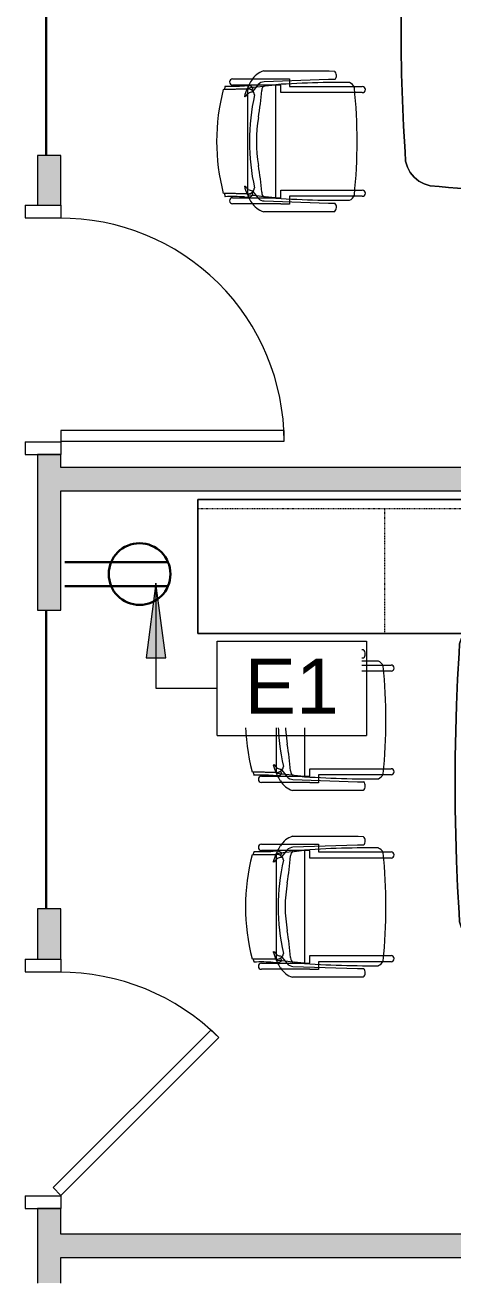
# Model space of a CAD drawing. Header units: inches. Extents: x 395 to 1878, y 644 to 1756.
# Drawn here: x 1501 to 1569.7, y 1364.4 to 1565.7 of the extents above; entities that cross this region are included whole.
import ezdxf

# ---------------------------------------------------------------- set-up
doc = ezdxf.new("R2010")
doc.units = ezdxf.units.IN
doc.header["$MEASUREMENT"] = 0
doc.linetypes.add('DASH 1_32_', pattern=[0.0625, 0.03125, -0.03125])
for name, color, linetype, lineweight in [('A-ANNO-KEYN', 231, 'Continuous', 9), ('A-ANNO-NOTE', 131, 'Continuous', 30), ('A-DOOR', 31, 'Continuous', 13), ('A-DOOR-FRAM', 31, 'Continuous', 20), ('A-GLAZ', 151, 'Continuous', 13), ('A-WALL-PATT', 111, 'Continuous', 13), ('I-FURN', 30, 'Continuous', 9), ('I-WALL', 2, 'Continuous', 13)]:
    doc.layers.add(name, color=color, linetype=linetype, lineweight=lineweight)
doc.styles.add('Arial_2', font='arial.ttf', dxfattribs={"height": 8.851796})

# ---------------------------------------------------------------- blocks, each defined once
blk = doc.blocks.new('Single Flush - OTJ_SOLIDFLUSH_ALUM-4929015-FIRST FLOOR POWER _ SIGNAL')
at = {"layer": 'A-DOOR', "color": 8, "lineweight": 20}
for p, q in [((-7.42, 27.2), (-8.65, 25.96)), ((17.91, 1.87), (-7.42, 27.2)), ((-8.65, 25.96), (16.67, 0.64)), ((16.67, 0.64), (17.91, 1.87))]:
    blk.add_line(p, q, dxfattribs=at)
at = {"layer": 'A-DOOR', "lineweight": 9}
blk.add_arc((17.91, 1.87), 35.81, 135, 180.5, dxfattribs=at)
at = {"layer": 'A-DOOR-FRAM', "color": 8}
for p, q in [((-20, -3.87), (-20, 1.87)), ((-20, 1.87), (-18, 1.87)), ((-18, -3.87), (-18, 1.87)), ((18, -3.87), (18, 1.87)), ((18, 1.87), (20, 1.87)), ((20, -3.87), (20, 1.87)), ((-20, -3.87), (-18, -3.87)), ((18, -3.87), (20, -3.87))]:
    blk.add_line(p, q, dxfattribs=at)
blk = doc.blocks.new('Single Flush - OTJ_SOLIDFLUSH_ALUM-4929021-FIRST FLOOR POWER _ SIGNAL')
at = {"layer": 'A-DOOR', "lineweight": 20}
for p, q in [((16.15625, 37.6875), (16.15625, 1.875)), ((17.90625, 37.6875), (16.15625, 37.6875)), ((17.90625, 1.875), (17.90625, 37.6875)), ((16.15625, 1.875), (17.90625, 1.875))]:
    blk.add_line(p, q, dxfattribs=at)
at = {"layer": 'A-DOOR', "lineweight": 9}
blk.add_arc((17.90625, 1.875), 35.8125, 90, 180.5, dxfattribs=at)
at = {"layer": 'A-DOOR-FRAM'}
for p, q in [((-20, -3.875), (-20, 1.875)), ((-20, 1.875), (-18, 1.875)), ((-18, -3.875), (-18, 1.875)), ((18.000004, -3.875), (18.000004, 1.875)), ((18.000004, 1.875), (20.000004, 1.875)), ((20.000004, -3.875), (20.000004, 1.875)), ((-20, -3.875), (-18, -3.875)), ((18.000004, -3.875), (20.000004, -3.875))]:
    blk.add_line(p, q, dxfattribs=at)
blk = doc.blocks.new('Frameless opening with glazing - 48_ x 96_-4931144-FIRST FLOOR POWER _ SIGNAL')
at = {"layer": 'A-GLAZ', "lineweight": 30}
blk.add_line((-25.5, -0.5), (22.5, -0.5), dxfattribs=at)
blk = doc.blocks.new('F-Haworth_Chair_X99-Seminar - X99 Seminar Chair with Glides-V15-FIRST FLOOR POWER _ SIGNAL')
at = {"layer": 'I-FURN'}
for p, q in [((-8.82, 9.44), (-8.82, 10.78)), ((-7.83, 10.78), (-7.83, 9.57)), ((7.83, 9.57), (7.83, 10.78)), ((8.82, 10.78), (8.82, 9.44)), ((-8.82, -0.89), (-8.82, 9.44)), ((-7.83, 9.57), (-7.83, -2.27)), ((7.83, -2.27), (7.83, 9.57)), ((8.82, 9.44), (8.82, -0.89)), ((-11.32, 5.48), (-11.3, 6.32)), ((-9.92, 6.36), (-9.92, 5.36)), ((9.92, 5.36), (9.92, 6.36)), ((11.3, 6.32), (11.32, 5.48)), ((-11.32, -5.06), (-11.32, 5.48)), ((-9.92, 5.36), (-9.57, -4.97)), ((9.57, -4.97), (9.92, 5.36)), ((11.32, 5.48), (11.32, -5.06)), ((-10.07, -0.89), (-9.71, -0.89)), ((-10.07, -2.27), (-10.07, -0.89)), ((-9.71, -0.89), (-9.2, -0.89)), ((-9.2, -0.89), (-8.82, -0.89)), ((8.82, -0.89), (9.2, -0.89)), ((9.2, -0.89), (9.71, -0.89)), ((9.71, -0.89), (10.07, -0.89)), ((10.07, -0.89), (10.07, -2.27)), ((-10.04, -2.27), (-10.07, -2.27)), ((-10.04, -4.99), (-10.04, -2.27)), ((-9.07, -3.12), (9.07, -3.12)), ((-9.07, -3.2), (-9.07, -3.12)), ((-8.9, -4.8), (-9.07, -3.2)), ((-9.04, -2.27), (-9.04, -3.12)), ((-7.83, -2.27), (-9.04, -2.27)), ((-9.04, -3.12), (-9.04, -3.43)), ((-9.04, -3.43), (-9.04, -3.62)), ((-9.04, -3.62), (-9.04, -5.99)), ((9.04, -2.27), (7.83, -2.27)), ((9.07, -3.2), (8.9, -4.8)), ((9.04, -3.12), (9.04, -2.27)), ((9.04, -3.43), (9.04, -3.12)), ((9.04, -3.62), (9.04, -3.43)), ((9.04, -5.99), (9.04, -3.62)), ((9.07, -3.12), (9.07, -3.2)), ((10.04, -2.27), (10.04, -4.99)), ((10.07, -2.27), (10.04, -2.27)), ((-10.04, -6.81), (-10.04, -5)), ((-9.13, -5.92), (-8.07, -6.77)), ((-9.04, -5.99), (-9.04, -7.4)), ((-8.88, -4.99), (-8.89, -4.91)), ((-8.75, -6.22), (-8.88, -4.99)), ((8.07, -6.77), (9.13, -5.92)), ((8.88, -4.99), (8.75, -6.22)), ((8.89, -4.91), (8.88, -4.99)), ((9.04, -7.4), (9.04, -5.99)), ((10.04, -5), (10.04, -6.81)), ((-10.04, -10.02), (-10.04, -6.81)), ((-9.04, -7.4), (-9.04, -10.02)), ((-8.68, -6.87), (-8.75, -6.22)), ((-8.62, -7.42), (-8.68, -6.87)), ((-8.6, -7.6), (-8.62, -7.43)), ((-8.61, -6.81), (-8.23, -6.95)), ((-8.49, -7.6), (-8.56, -7.6)), ((-8.42, -7.57), (-8.34, -11.37)), ((-8.34, -11.52), (-8.42, -7.57)), ((-7.65, -7.6), (-8.4, -7.6)), ((-8.03, -6.81), (-7.95, -6.87)), ((7.65, -7.6), (-7.65, -7.6)), ((-7.18, -7.99), (-7.21, -8.13)), ((7.21, -8.13), (7.18, -7.99)), ((8.4, -7.6), (7.65, -7.6)), ((7.93, -6.89), (7.93, -6.88)), ((7.95, -6.87), (8.03, -6.81)), ((8.23, -6.95), (8.61, -6.81)), ((8.34, -11.37), (8.42, -7.57)), ((8.42, -7.57), (8.34, -11.52)), ((8.56, -7.6), (8.49, -7.6)), ((8.62, -7.43), (8.6, -7.6)), ((8.68, -6.87), (8.62, -7.42)), ((8.75, -6.22), (8.68, -6.87)), ((9.04, -10.02), (9.04, -7.4)), ((10.04, -6.81), (10.04, -10.02))]:
    blk.add_line(p, q, dxfattribs=at)
for centre, radius, start, end in [((-8.32, 10.78), 0.495, 0, 180), ((8.32, 10.78), 0.495, 0, 180), ((-8.21, 8.28), 1.31, 110.0433, 159.9567), ((144.06, 7.32), 153.52, 179.4749, 184.5213), ((0, -75.01), 84.96, 84.1475, 95.8525), ((8.21, 8.28), 1.31, 20.0433, 69.9567), ((-144.06, 7.32), 153.52, 355.4787, 0.5251), ((-10.58, 5.68), 0.956, 45.8901, 138.1099), ((10.58, 5.68), 0.956, 41.8901, 134.1099), ((-7.87, -3.92), 3.63, 198.1789, 238.0478), ((-8.18, -4.9), 1.39, 182.8013, 227.1078), ((-8.24, -4.59), 0.763, 194.2338, 275.7662), ((-11.32, -48.08), 42.84, 79.9767, 85.7699), ((0, 15.97), 22.19, 259.9767, 280.0233), ((11.32, -48.08), 42.84, 94.2301, 100.0233), ((8.24, -4.59), 0.763, 264.2338, 345.7662), ((8.18, -4.9), 1.39, 312.8922, 357.1987), ((7.87, -3.92), 3.63, 301.9522, 341.8211), ((-4.71, 1.15), 9.61, 238.0478, 243.9964), ((-5.2, -7.86), 3.74, 170.0936, 184.0143), ((-4.71, 1.15), 9.61, 243.9964, 246.4906), ((-8.28, -7.33), 0.613, 122.5427, 170.0936), ((-4.71, 1.15), 9.61, 246.6393, 247.073), ((-7.37, -7.55), 1.05, 95.9554, 181.1786), ((-7.37, -7.55), 1.05, 145.2002, 181.1786), ((-4.71, 1.15), 9.61, 247.2631, 254.9334), ((-6.55, -6.76), 1.38, 185.0878, 212.4248), ((-6.55, -6.76), 1.38, 214.0187, 242.9497), ((0, 26.49), 33.83, 257.2285, 282.7715), ((6.55, -6.76), 1.38, 297.0503, 325.9813), ((4.71, 1.15), 9.61, 285.0666, 292.7369), ((7.37, -7.55), 1.05, 358.8214, 84.0446), ((6.55, -6.76), 1.38, 327.5752, 354.9122), ((7.37, -7.55), 1.05, 358.8214, 34.7998), ((4.71, 1.15), 9.61, 292.927, 293.3607), ((4.71, 1.15), 9.61, 293.5094, 296.0036), ((8.28, -7.33), 0.613, 9.9064, 57.4573), ((5.2, -7.86), 3.74, 355.9857, 9.9064), ((4.71, 1.15), 9.61, 296.0036, 301.9522), ((-9.54, -10.02), 0.498, 180, 0), ((-36.06, -10.03), 27.2, 357.4882, 4.0143), ((36.06, -10.03), 27.2, 175.9857, 182.5118), ((9.54, -10.02), 0.498, 180, 0), ((0, 20.73), 33.17, 254.4478, 255.4234), ((0, 20.29), 32.89, 255.304, 284.6925), ((0, 20.73), 33.17, 284.5766, 285.5522)]:
    blk.add_arc(centre, radius, start, end, dxfattribs=at)
blk = doc.blocks.new('F-Haworth_Chair_X99-Seminar - X99 Seminar Chair with Glides-V17-FIRST FLOOR POWER _ SIGNAL')
at = {"layer": 'I-FURN'}
for p, q in [((-8.82, 9.44), (-8.82, 10.78)), ((-7.83, 10.78), (-7.83, 9.57)), ((7.83, 9.57), (7.83, 10.78)), ((8.82, 10.78), (8.82, 9.44)), ((-8.82, -0.89), (-8.82, 9.44)), ((-7.83, 9.57), (-7.83, -2.27)), ((7.83, -2.27), (7.83, 9.57)), ((8.82, 9.44), (8.82, -0.89)), ((-11.32, 5.48), (-11.3, 6.32)), ((-9.92, 6.36), (-9.92, 5.36)), ((9.92, 5.36), (9.92, 6.36)), ((11.3, 6.32), (11.32, 5.48)), ((-11.32, -5.06), (-11.32, 5.48)), ((-9.92, 5.36), (-9.57, -4.97)), ((9.57, -4.97), (9.92, 5.36)), ((11.32, 5.48), (11.32, -5.06)), ((-10.07, -0.89), (-9.71, -0.89)), ((-10.07, -2.27), (-10.07, -0.89)), ((-9.71, -0.89), (-9.2, -0.89)), ((-9.2, -0.89), (-8.82, -0.89)), ((8.82, -0.89), (9.2, -0.89)), ((9.2, -0.89), (9.71, -0.89)), ((9.71, -0.89), (10.07, -0.89)), ((10.07, -0.89), (10.07, -2.27)), ((-10.04, -2.27), (-10.07, -2.27)), ((-10.04, -4.99), (-10.04, -2.27)), ((-9.07, -3.12), (7.06, -3.12)), ((-9.07, -3.2), (-9.07, -3.12)), ((-8.9, -4.8), (-9.07, -3.2)), ((-9.04, -2.27), (-9.04, -3.12)), ((-7.83, -2.27), (-9.04, -2.27)), ((-9.04, -3.12), (-9.04, -3.43)), ((-9.04, -3.43), (-9.04, -3.62)), ((-9.04, -3.62), (-9.04, -5.99)), ((7.09, -3.12), (9.07, -3.12)), ((9.04, -2.27), (7.83, -2.27)), ((9.07, -3.2), (8.9, -4.8)), ((9.04, -3.12), (9.04, -2.27)), ((9.04, -3.43), (9.04, -3.12)), ((9.04, -3.62), (9.04, -3.43)), ((9.04, -5.99), (9.04, -3.62)), ((9.07, -3.12), (9.07, -3.2)), ((10.04, -2.27), (10.04, -4.99)), ((10.07, -2.27), (10.04, -2.27)), ((-10.04, -6.81), (-10.04, -5)), ((-9.13, -5.92), (-8.07, -6.77)), ((-9.04, -5.99), (-9.04, -7.4)), ((-8.88, -4.99), (-8.89, -4.91)), ((-8.75, -6.22), (-8.88, -4.99)), ((8.07, -6.77), (9.13, -5.92)), ((8.88, -4.99), (8.75, -6.22)), ((8.89, -4.91), (8.88, -4.99)), ((9.04, -7.4), (9.04, -5.99)), ((10.04, -5), (10.04, -6.81)), ((-10.04, -10.02), (-10.04, -6.81)), ((-9.04, -7.4), (-9.04, -10.02)), ((-8.68, -6.87), (-8.75, -6.22)), ((-8.62, -7.42), (-8.68, -6.87)), ((-8.6, -7.6), (-8.62, -7.43)), ((-8.61, -6.81), (-8.23, -6.95)), ((-8.49, -7.6), (-8.56, -7.6)), ((-8.42, -7.57), (-8.34, -11.37)), ((-8.34, -11.52), (-8.42, -7.57)), ((-7.65, -7.6), (-8.4, -7.6)), ((-8.03, -6.81), (-7.95, -6.87)), ((7.65, -7.6), (-7.65, -7.6)), ((-7.18, -7.99), (-7.21, -8.13)), ((7.21, -8.13), (7.18, -7.99)), ((8.4, -7.6), (7.65, -7.6)), ((7.95, -6.87), (8.03, -6.81)), ((8.23, -6.95), (8.61, -6.81)), ((8.34, -11.37), (8.42, -7.57)), ((8.42, -7.57), (8.34, -11.52)), ((8.56, -7.6), (8.49, -7.6)), ((8.62, -7.43), (8.6, -7.6)), ((8.68, -6.87), (8.62, -7.42)), ((8.75, -6.22), (8.68, -6.87)), ((9.04, -10.02), (9.04, -7.4)), ((10.04, -6.81), (10.04, -10.02))]:
    blk.add_line(p, q, dxfattribs=at)
for centre, radius, start, end in [((-8.32, 10.78), 0.495, 0, 180), ((8.32, 10.78), 0.495, 0, 180), ((-8.21, 8.28), 1.31, 110.0433, 159.9567), ((144.06, 7.32), 153.52, 179.4749, 184.5213), ((0, -75.01), 84.96, 84.1475, 95.8525), ((8.21, 8.28), 1.31, 20.0433, 69.9567), ((-144.06, 7.32), 153.52, 355.4787, 0.5251), ((-10.58, 5.68), 0.956, 45.8901, 138.1099), ((10.58, 5.68), 0.956, 41.8901, 134.1099), ((-7.87, -3.92), 3.63, 198.1789, 238.0478), ((-8.18, -4.9), 1.39, 182.8013, 227.1078), ((-8.24, -4.59), 0.763, 194.2338, 275.7662), ((-11.32, -48.08), 42.84, 79.9767, 85.7699), ((0, 15.97), 22.19, 259.9767, 280.0233), ((11.32, -48.08), 42.84, 94.2301, 100.0233), ((8.24, -4.59), 0.763, 264.2338, 345.7662), ((8.18, -4.9), 1.39, 312.8922, 357.1987), ((7.87, -3.92), 3.63, 301.9522, 341.8211), ((-4.71, 1.15), 9.61, 238.0478, 243.9964), ((-5.2, -7.86), 3.74, 170.0936, 184.0143), ((-4.71, 1.15), 9.61, 243.9964, 246.4906), ((-8.28, -7.33), 0.613, 122.5427, 170.0936), ((-4.71, 1.15), 9.61, 246.6393, 247.073), ((-7.37, -7.55), 1.05, 95.9554, 181.1786), ((-7.37, -7.55), 1.05, 145.2002, 181.1786), ((-4.71, 1.15), 9.61, 247.2631, 254.9334), ((-6.55, -6.76), 1.38, 185.0878, 212.4248), ((-6.55, -6.76), 1.38, 214.0187, 242.9497), ((0, 26.49), 33.83, 257.2285, 282.7715), ((6.55, -6.76), 1.38, 297.0503, 325.9813), ((4.71, 1.15), 9.61, 285.0666, 292.7369), ((7.37, -7.55), 1.05, 358.8214, 84.0446), ((6.55, -6.76), 1.38, 327.5752, 354.9122), ((7.37, -7.55), 1.05, 358.8214, 34.7998), ((4.71, 1.15), 9.61, 292.927, 293.3607), ((4.71, 1.15), 9.61, 293.5094, 296.0036), ((8.28, -7.33), 0.613, 9.9064, 57.4573), ((5.2, -7.86), 3.74, 355.9857, 9.9064), ((4.71, 1.15), 9.61, 296.0036, 301.9522), ((-9.54, -10.02), 0.498, 180, 0), ((-36.06, -10.03), 27.2, 357.4882, 4.0143), ((36.06, -10.03), 27.2, 175.9857, 182.5118), ((9.54, -10.02), 0.498, 180, 0), ((0, 20.73), 33.17, 254.4478, 255.4234), ((0, 20.29), 32.89, 255.304, 284.6925), ((0, 20.73), 33.17, 284.5766, 285.5522)]:
    blk.add_arc(centre, radius, start, end, dxfattribs=at)
blk = doc.blocks.new('F-Haworth_Chair_X99-Seminar - X99 Seminar Chair with Glides-V18-FIRST FLOOR POWER _ SIGNAL')
at = {"layer": 'I-FURN'}
for p, q in [((-8.82, 9.44), (-8.82, 10.78)), ((-7.83, 10.78), (-7.83, 9.57)), ((7.83, 9.57), (7.83, 10.78)), ((8.82, 10.78), (8.82, 9.44)), ((-8.82, -0.89), (-8.82, 9.44)), ((-7.83, 9.57), (-7.83, -2.27)), ((7.83, -2.27), (7.83, 9.57)), ((8.82, 9.44), (8.82, -0.89)), ((-11.32, 5.48), (-11.3, 6.32)), ((-9.92, 6.36), (-9.92, 5.36)), ((9.92, 5.36), (9.92, 6.36)), ((11.3, 6.32), (11.32, 5.48)), ((-11.32, -5.06), (-11.32, 5.48)), ((-9.92, 5.36), (-9.57, -4.97)), ((9.57, -4.97), (9.92, 5.36)), ((11.32, 5.48), (11.32, -5.06)), ((-10.07, -0.89), (-9.71, -0.89)), ((-10.07, -2.27), (-10.07, -0.89)), ((-9.71, -0.89), (-9.2, -0.89)), ((-9.2, -0.89), (-8.82, -0.89)), ((8.82, -0.89), (9.2, -0.89)), ((9.2, -0.89), (9.71, -0.89)), ((9.71, -0.89), (10.07, -0.89)), ((10.07, -0.89), (10.07, -2.27)), ((-10.04, -2.27), (-10.07, -2.27)), ((-10.04, -4.99), (-10.04, -2.27)), ((-9.07, -3.12), (9.07, -3.12)), ((-9.07, -3.2), (-9.07, -3.12)), ((-8.9, -4.8), (-9.07, -3.2)), ((-9.04, -2.27), (-9.04, -3.12)), ((-7.83, -2.27), (-9.04, -2.27)), ((-9.04, -3.12), (-9.04, -3.43)), ((-9.04, -3.43), (-9.04, -3.62)), ((-9.04, -3.62), (-9.04, -5.99)), ((9.04, -2.27), (7.83, -2.27)), ((9.07, -3.2), (8.9, -4.8)), ((9.04, -3.12), (9.04, -2.27)), ((9.04, -3.43), (9.04, -3.12)), ((9.04, -3.62), (9.04, -3.43)), ((9.04, -5.99), (9.04, -3.62)), ((9.07, -3.12), (9.07, -3.2)), ((10.04, -2.27), (10.04, -4.99)), ((10.07, -2.27), (10.04, -2.27)), ((-10.04, -6.81), (-10.04, -5)), ((-9.13, -5.92), (-8.07, -6.77)), ((-9.04, -5.99), (-9.04, -7.4)), ((-8.88, -4.99), (-8.89, -4.91)), ((-8.75, -6.22), (-8.88, -4.99)), ((8.07, -6.77), (9.13, -5.92)), ((8.88, -4.99), (8.75, -6.22)), ((8.89, -4.91), (8.88, -4.99)), ((9.04, -7.4), (9.04, -5.99)), ((10.04, -5), (10.04, -6.81)), ((-10.04, -10.02), (-10.04, -6.81)), ((-9.04, -7.4), (-9.04, -10.02)), ((-8.68, -6.87), (-8.75, -6.22)), ((-8.62, -7.42), (-8.68, -6.87)), ((-8.6, -7.6), (-8.62, -7.43)), ((-8.61, -6.81), (-8.23, -6.95)), ((-8.49, -7.6), (-8.56, -7.6)), ((-8.42, -7.57), (-8.34, -11.37)), ((-8.34, -11.52), (-8.42, -7.57)), ((-7.65, -7.6), (-8.4, -7.6)), ((-8.03, -6.81), (-7.95, -6.87)), ((-3.62, -7.6), (-7.65, -7.6)), ((-7.18, -7.99), (-7.21, -8.13)), ((7.65, -7.6), (-3.58, -7.6)), ((7.21, -8.13), (7.18, -7.99)), ((8.4, -7.6), (7.65, -7.6)), ((7.95, -6.87), (8.03, -6.81)), ((8.23, -6.95), (8.61, -6.81)), ((8.34, -11.37), (8.42, -7.57)), ((8.42, -7.57), (8.34, -11.52)), ((8.56, -7.6), (8.49, -7.6)), ((8.62, -7.43), (8.6, -7.6)), ((8.68, -6.87), (8.62, -7.42)), ((8.75, -6.22), (8.68, -6.87)), ((9.04, -10.02), (9.04, -7.4)), ((10.04, -6.81), (10.04, -10.02))]:
    blk.add_line(p, q, dxfattribs=at)
for centre, radius, start, end in [((-8.32, 10.78), 0.495, 0, 180), ((8.32, 10.78), 0.495, 0, 180), ((-8.21, 8.28), 1.31, 110.0433, 159.9567), ((144.06, 7.32), 153.52, 179.4749, 184.5213), ((0, -75.01), 84.96, 84.1475, 95.8525), ((8.21, 8.28), 1.31, 20.0433, 69.9567), ((-144.06, 7.32), 153.52, 355.4787, 0.5251), ((-10.58, 5.68), 0.956, 45.8901, 138.1099), ((10.58, 5.68), 0.956, 41.8901, 134.1099), ((-7.87, -3.92), 3.63, 198.1789, 238.0478), ((-8.18, -4.9), 1.39, 182.8013, 227.1078), ((-8.24, -4.59), 0.763, 194.2338, 275.7662), ((-11.32, -48.08), 42.84, 79.9767, 85.7699), ((0, 15.97), 22.19, 259.9767, 280.0233), ((11.32, -48.08), 42.84, 94.2301, 100.0233), ((8.24, -4.59), 0.763, 264.2338, 345.7662), ((8.18, -4.9), 1.39, 312.8922, 357.1987), ((7.87, -3.92), 3.63, 301.9522, 341.8211), ((-4.71, 1.15), 9.61, 238.0478, 243.9964), ((-5.2, -7.86), 3.74, 170.0936, 184.0143), ((-4.71, 1.15), 9.61, 243.9964, 246.4906), ((-8.28, -7.33), 0.613, 122.5427, 170.0936), ((-4.71, 1.15), 9.61, 246.6393, 247.073), ((-7.37, -7.55), 1.05, 95.9554, 181.1786), ((-7.37, -7.55), 1.05, 145.2002, 181.1786), ((-4.71, 1.15), 9.61, 247.2631, 254.9334), ((-6.55, -6.76), 1.38, 185.0878, 212.4248), ((-6.55, -6.76), 1.38, 214.0187, 242.9497), ((0, 26.49), 33.83, 257.2285, 282.7715), ((6.55, -6.76), 1.38, 297.0503, 325.9813), ((4.71, 1.15), 9.61, 285.0666, 292.7369), ((7.37, -7.55), 1.05, 358.8214, 84.0446), ((6.55, -6.76), 1.38, 327.5752, 354.9122), ((7.37, -7.55), 1.05, 358.8214, 34.7998), ((4.71, 1.15), 9.61, 292.927, 293.3607), ((4.71, 1.15), 9.61, 293.5094, 296.0036), ((8.28, -7.33), 0.613, 9.9064, 57.4573), ((5.2, -7.86), 3.74, 355.9857, 9.9064), ((4.71, 1.15), 9.61, 296.0036, 301.9522), ((-9.54, -10.02), 0.498, 180, 0), ((-36.06, -10.03), 27.2, 357.4882, 4.0143), ((36.06, -10.03), 27.2, 175.9857, 182.5118), ((9.54, -10.02), 0.498, 180, 0), ((0, 20.73), 33.17, 254.4478, 255.4234), ((0, 20.29), 32.89, 255.304, 284.6925), ((0, 20.73), 33.17, 284.5766, 285.5522)]:
    blk.add_arc(centre, radius, start, end, dxfattribs=at)
blk = doc.blocks.new('T-Shaped Desk 16 - T-Shaped Desk 1-4946979-FIRST FLOOR POWER _ SIGNAL')
at = {"layer": 'I-FURN'}
for p, q in [((1381.82, 1425.54), (1261.82, 1425.54)), ((1261.82, 1425.54), (1261.82, 1404.04)), ((1261.82, 1404.04), (1261.82, 1425.54)), ((1261.82, 1425.54), (1381.82, 1425.54)), ((1381.82, 1404.04), (1381.82, 1425.54)), ((1381.82, 1425.54), (1381.82, 1404.04)), ((1305.94, 1405.56), (1305.18, 1404.94)), ((1305.18, 1404.94), (1305.94, 1405.56)), ((1306.81, 1406.02), (1305.94, 1405.56)), ((1305.94, 1405.56), (1306.81, 1406.02)), ((1307.75, 1406.31), (1306.81, 1406.02)), ((1306.81, 1406.02), (1307.75, 1406.31)), ((1309.19, 1406.46), (1307.75, 1406.31)), ((1307.75, 1406.31), (1309.19, 1406.46)), ((1310.67, 1406.59), (1309.19, 1406.46)), ((1309.19, 1406.46), (1310.67, 1406.59)), ((1312.15, 1406.71), (1310.67, 1406.59)), ((1310.67, 1406.59), (1312.15, 1406.71)), ((1313.64, 1406.81), (1312.15, 1406.71)), ((1312.15, 1406.71), (1313.64, 1406.81)), ((1315.12, 1406.89), (1313.64, 1406.81)), ((1313.64, 1406.81), (1315.12, 1406.89)), ((1316.61, 1406.96), (1315.12, 1406.89)), ((1315.12, 1406.89), (1316.61, 1406.96)), ((1318.1, 1407), (1316.61, 1406.96)), ((1316.61, 1406.96), (1318.1, 1407)), ((1319.59, 1407.03), (1318.1, 1407)), ((1318.1, 1407), (1319.59, 1407.03)), ((1321.08, 1407.04), (1319.59, 1407.03)), ((1319.59, 1407.03), (1321.08, 1407.04)), ((1322.57, 1407.03), (1321.08, 1407.04)), ((1321.08, 1407.04), (1322.57, 1407.03)), ((1324.06, 1407), (1322.57, 1407.03)), ((1322.57, 1407.03), (1324.06, 1407)), ((1325.54, 1406.96), (1324.06, 1407)), ((1324.06, 1407), (1325.54, 1406.96)), ((1327.03, 1406.89), (1325.54, 1406.96)), ((1325.54, 1406.96), (1327.03, 1406.89)), ((1328.52, 1406.81), (1327.03, 1406.89)), ((1327.03, 1406.89), (1328.52, 1406.81)), ((1330, 1406.71), (1328.52, 1406.81)), ((1328.52, 1406.81), (1330, 1406.71)), ((1331.49, 1406.59), (1330, 1406.71)), ((1330, 1406.71), (1331.49, 1406.59)), ((1332.97, 1406.46), (1331.49, 1406.59)), ((1331.49, 1406.59), (1332.97, 1406.46)), ((1334.41, 1406.31), (1332.97, 1406.46)), ((1332.97, 1406.46), (1334.41, 1406.31)), ((1335.35, 1406.02), (1334.41, 1406.31)), ((1334.41, 1406.31), (1335.35, 1406.02)), ((1336.21, 1405.56), (1335.35, 1406.02)), ((1335.35, 1406.02), (1336.21, 1405.56)), ((1336.97, 1404.94), (1336.21, 1405.56)), ((1336.21, 1405.56), (1336.97, 1404.94)), ((1261.82, 1404.04), (1381.82, 1404.04)), ((1304.49, 1404.04), (1261.82, 1404.04)), ((1304.1, 1403.31), (1303.81, 1402.37)), ((1303.81, 1402.37), (1304.1, 1403.31)), ((1304.56, 1404.18), (1304.1, 1403.31)), ((1304.1, 1403.31), (1304.49, 1404.04)), ((1304.49, 1404.04), (1304.56, 1404.18)), ((1337.67, 1404.04), (1304.49, 1404.04)), ((1305.18, 1404.94), (1304.56, 1404.18)), ((1304.56, 1404.18), (1305.18, 1404.94)), ((1337.6, 1404.18), (1336.97, 1404.94)), ((1336.97, 1404.94), (1337.6, 1404.18)), ((1338.06, 1403.31), (1337.6, 1404.18)), ((1337.6, 1404.18), (1337.67, 1404.04)), ((1337.67, 1404.04), (1338.06, 1403.31)), ((1381.82, 1404.04), (1337.67, 1404.04)), ((1338.34, 1402.37), (1338.06, 1403.31)), ((1338.06, 1403.31), (1338.34, 1402.37)), ((1303.81, 1402.37), (1303.72, 1400.88)), ((1303.72, 1400.88), (1303.81, 1402.37)), ((1338.44, 1400.88), (1338.34, 1402.37)), ((1338.34, 1402.37), (1338.44, 1400.88)), ((1303.72, 1400.88), (1303.49, 1396.72)), ((1303.49, 1396.72), (1303.72, 1400.88)), ((1338.67, 1396.72), (1338.44, 1400.88)), ((1338.44, 1400.88), (1338.67, 1396.72)), ((1303.49, 1396.72), (1303.31, 1392.55)), ((1303.31, 1392.55), (1303.49, 1396.72)), ((1338.85, 1392.55), (1338.67, 1396.72)), ((1338.67, 1396.72), (1338.85, 1392.55)), ((1303.31, 1392.55), (1303.18, 1388.38)), ((1303.18, 1388.38), (1303.31, 1392.55)), ((1338.98, 1388.38), (1338.85, 1392.55)), ((1338.85, 1392.55), (1338.98, 1388.38)), ((1303.18, 1388.38), (1303.1, 1384.21)), ((1303.1, 1384.21), (1303.18, 1388.38)), ((1339.05, 1384.21), (1338.98, 1388.38)), ((1338.98, 1388.38), (1339.05, 1384.21)), ((1303.1, 1384.21), (1303.08, 1380.04)), ((1303.08, 1380.04), (1303.1, 1384.21)), ((1339.08, 1380.04), (1339.05, 1384.21)), ((1339.05, 1384.21), (1339.08, 1380.04)), ((1303.08, 1380.04), (1303.1, 1375.87)), ((1303.1, 1375.87), (1303.08, 1380.04)), ((1339.05, 1375.87), (1339.08, 1380.04)), ((1339.08, 1380.04), (1339.05, 1375.87)), ((1303.1, 1375.87), (1303.18, 1371.7)), ((1303.18, 1371.7), (1303.1, 1375.87)), ((1338.98, 1371.7), (1339.05, 1375.87)), ((1339.05, 1375.87), (1338.98, 1371.7)), ((1303.18, 1371.7), (1303.31, 1367.53)), ((1303.31, 1367.53), (1303.18, 1371.7)), ((1338.85, 1367.53), (1338.98, 1371.7)), ((1338.98, 1371.7), (1338.85, 1367.53)), ((1303.31, 1367.53), (1303.49, 1363.37)), ((1303.49, 1363.37), (1303.31, 1367.53)), ((1338.67, 1363.37), (1338.85, 1367.53)), ((1338.85, 1367.53), (1338.67, 1363.37)), ((1303.49, 1363.37), (1303.72, 1359.2)), ((1303.72, 1359.2), (1303.49, 1363.37)), ((1338.44, 1359.2), (1338.67, 1363.37)), ((1338.67, 1363.37), (1338.44, 1359.2)), ((1303.72, 1359.2), (1303.81, 1357.71)), ((1303.81, 1357.71), (1303.72, 1359.2)), ((1338.34, 1357.71), (1338.44, 1359.2)), ((1338.44, 1359.2), (1338.34, 1357.71)), ((1303.81, 1357.71), (1304.1, 1356.77)), ((1304.1, 1356.77), (1303.81, 1357.71)), ((1338.06, 1356.77), (1338.34, 1357.71)), ((1338.34, 1357.71), (1338.06, 1356.77)), ((1304.1, 1356.77), (1304.56, 1355.91)), ((1304.56, 1355.91), (1304.1, 1356.77)), ((1304.56, 1355.91), (1305.18, 1355.15)), ((1305.18, 1355.15), (1304.56, 1355.91)), ((1305.18, 1355.15), (1305.94, 1354.52)), ((1305.94, 1354.52), (1305.18, 1355.15)), ((1336.21, 1354.52), (1336.97, 1355.15)), ((1336.97, 1355.15), (1336.21, 1354.52)), ((1336.97, 1355.15), (1337.6, 1355.91)), ((1337.6, 1355.91), (1336.97, 1355.15)), ((1337.6, 1355.91), (1338.06, 1356.77)), ((1338.06, 1356.77), (1337.6, 1355.91)), ((1305.94, 1354.52), (1306.81, 1354.06)), ((1306.81, 1354.06), (1305.94, 1354.52)), ((1306.81, 1354.06), (1307.75, 1353.78)), ((1307.75, 1353.78), (1306.81, 1354.06)), ((1307.75, 1353.78), (1309.19, 1353.63)), ((1309.19, 1353.63), (1307.75, 1353.78)), ((1309.19, 1353.63), (1310.67, 1353.49)), ((1310.67, 1353.49), (1309.19, 1353.63)), ((1310.67, 1353.49), (1312.15, 1353.37)), ((1312.15, 1353.37), (1310.67, 1353.49)), ((1312.15, 1353.37), (1313.64, 1353.27)), ((1313.64, 1353.27), (1312.15, 1353.37)), ((1313.64, 1353.27), (1315.12, 1353.19)), ((1315.12, 1353.19), (1313.64, 1353.27)), ((1315.12, 1353.19), (1316.61, 1353.12)), ((1316.61, 1353.12), (1315.12, 1353.19)), ((1316.61, 1353.12), (1318.1, 1353.08)), ((1318.1, 1353.08), (1316.61, 1353.12)), ((1318.1, 1353.08), (1319.59, 1353.05)), ((1319.59, 1353.05), (1318.1, 1353.08)), ((1319.59, 1353.05), (1321.08, 1353.04)), ((1321.08, 1353.04), (1319.59, 1353.05)), ((1321.08, 1353.04), (1322.57, 1353.05)), ((1322.57, 1353.05), (1321.08, 1353.04)), ((1322.57, 1353.05), (1324.06, 1353.08)), ((1324.06, 1353.08), (1322.57, 1353.05)), ((1324.06, 1353.08), (1325.54, 1353.12)), ((1325.54, 1353.12), (1324.06, 1353.08)), ((1325.54, 1353.12), (1327.03, 1353.19)), ((1327.03, 1353.19), (1325.54, 1353.12)), ((1327.03, 1353.19), (1328.52, 1353.27)), ((1328.52, 1353.27), (1327.03, 1353.19)), ((1328.52, 1353.27), (1330, 1353.37)), ((1330, 1353.37), (1328.52, 1353.27)), ((1330, 1353.37), (1331.49, 1353.49)), ((1331.49, 1353.49), (1330, 1353.37)), ((1331.49, 1353.49), (1332.97, 1353.63)), ((1332.97, 1353.63), (1331.49, 1353.49)), ((1332.97, 1353.63), (1334.41, 1353.78)), ((1334.41, 1353.78), (1332.97, 1353.63)), ((1334.41, 1353.78), (1335.35, 1354.06)), ((1335.35, 1354.06), (1334.41, 1353.78)), ((1335.35, 1354.06), (1336.21, 1354.52)), ((1336.21, 1354.52), (1335.35, 1354.06))]:
    blk.add_line(p, q, dxfattribs=at)
at = {"layer": 'I-FURN', "linetype": 'DASH 1_32_'}
for p, q in [((1321.82, 1424.04), (1321.82, 1425.54)), ((1291.82, 1424.04), (1261.82, 1424.04)), ((1291.82, 1404.04), (1291.82, 1424.04)), ((1321.82, 1424.04), (1291.82, 1424.04)), ((1321.82, 1404.04), (1321.82, 1424.04)), ((1351.82, 1424.04), (1321.82, 1424.04)), ((1351.82, 1404.04), (1351.82, 1424.04)), ((1381.82, 1424.04), (1351.82, 1424.04)), ((1321.82, 1410.91), (1381.82, 1410.91))]:
    blk.add_line(p, q, dxfattribs=at)
blk = doc.blocks.new('T-Shaped Desk 19 - T-Shaped Desk 1-4947309-FIRST FLOOR POWER _ SIGNAL')
at = {"layer": 'I-FURN'}
for p, q in [((1381.82, 1179.4), (1261.82, 1179.4)), ((1261.82, 1179.4), (1261.82, 1157.9)), ((1261.82, 1157.9), (1261.82, 1179.4)), ((1261.82, 1179.4), (1381.82, 1179.4)), ((1381.82, 1157.9), (1381.82, 1179.4)), ((1381.82, 1179.4), (1381.82, 1157.9)), ((1306.81, 1159.89), (1305.94, 1159.43)), ((1305.94, 1159.43), (1306.81, 1159.89)), ((1307.75, 1160.17), (1306.81, 1159.89)), ((1306.81, 1159.89), (1307.75, 1160.17)), ((1309.19, 1160.32), (1307.75, 1160.17)), ((1307.75, 1160.17), (1309.19, 1160.32)), ((1310.67, 1160.46), (1309.19, 1160.32)), ((1309.19, 1160.32), (1310.67, 1160.46)), ((1312.15, 1160.58), (1310.67, 1160.46)), ((1310.67, 1160.46), (1312.15, 1160.58)), ((1313.64, 1160.68), (1312.15, 1160.58)), ((1312.15, 1160.58), (1313.64, 1160.68)), ((1315.12, 1160.76), (1313.64, 1160.68)), ((1313.64, 1160.68), (1315.12, 1160.76)), ((1316.61, 1160.83), (1315.12, 1160.76)), ((1315.12, 1160.76), (1316.61, 1160.83)), ((1318.1, 1160.87), (1316.61, 1160.83)), ((1316.61, 1160.83), (1318.1, 1160.87)), ((1319.59, 1160.9), (1318.1, 1160.87)), ((1318.1, 1160.87), (1319.59, 1160.9)), ((1321.08, 1160.91), (1319.59, 1160.9)), ((1319.59, 1160.9), (1321.08, 1160.91)), ((1322.57, 1160.9), (1321.08, 1160.91)), ((1321.08, 1160.91), (1322.57, 1160.9)), ((1324.06, 1160.87), (1322.57, 1160.9)), ((1322.57, 1160.9), (1324.06, 1160.87)), ((1325.54, 1160.83), (1324.06, 1160.87)), ((1324.06, 1160.87), (1325.54, 1160.83)), ((1327.03, 1160.76), (1325.54, 1160.83)), ((1325.54, 1160.83), (1327.03, 1160.76)), ((1328.52, 1160.68), (1327.03, 1160.76)), ((1327.03, 1160.76), (1328.52, 1160.68)), ((1330, 1160.58), (1328.52, 1160.68)), ((1328.52, 1160.68), (1330, 1160.58)), ((1331.49, 1160.46), (1330, 1160.58)), ((1330, 1160.58), (1331.49, 1160.46)), ((1332.97, 1160.32), (1331.49, 1160.46)), ((1331.49, 1160.46), (1332.97, 1160.32)), ((1334.41, 1160.17), (1332.97, 1160.32)), ((1332.97, 1160.32), (1334.41, 1160.17)), ((1335.35, 1159.89), (1334.41, 1160.17)), ((1334.41, 1160.17), (1335.35, 1159.89)), ((1336.21, 1159.43), (1335.35, 1159.89)), ((1335.35, 1159.89), (1336.21, 1159.43)), ((1261.82, 1157.9), (1381.82, 1157.9)), ((1304.49, 1157.9), (1261.82, 1157.9)), ((1304.56, 1158.04), (1304.1, 1157.18)), ((1304.1, 1157.18), (1304.49, 1157.9)), ((1304.49, 1157.9), (1304.56, 1158.04)), ((1337.65, 1157.9), (1304.5, 1157.9)), ((1305.18, 1158.8), (1304.56, 1158.04)), ((1304.56, 1158.04), (1305.18, 1158.8)), ((1305.94, 1159.43), (1305.18, 1158.8)), ((1305.18, 1158.8), (1305.94, 1159.43)), ((1336.97, 1158.8), (1336.21, 1159.43)), ((1336.21, 1159.43), (1336.97, 1158.8)), ((1337.6, 1158.04), (1336.97, 1158.8)), ((1336.97, 1158.8), (1337.6, 1158.04)), ((1338.06, 1157.18), (1337.6, 1158.04)), ((1337.6, 1158.04), (1337.67, 1157.9)), ((1337.67, 1157.9), (1338.06, 1157.18)), ((1381.82, 1157.9), (1337.67, 1157.9)), ((1303.81, 1156.24), (1303.72, 1154.75)), ((1303.72, 1154.75), (1303.81, 1156.24)), ((1304.1, 1157.18), (1303.81, 1156.24)), ((1303.81, 1156.24), (1304.1, 1157.18)), ((1338.34, 1156.24), (1338.06, 1157.18)), ((1338.06, 1157.18), (1338.34, 1156.24)), ((1338.44, 1154.75), (1338.34, 1156.24)), ((1338.34, 1156.24), (1338.44, 1154.75)), ((1303.72, 1154.75), (1303.49, 1150.58)), ((1303.49, 1150.58), (1303.72, 1154.75)), ((1338.67, 1150.58), (1338.44, 1154.75)), ((1338.44, 1154.75), (1338.67, 1150.58)), ((1303.49, 1150.58), (1303.31, 1146.42)), ((1303.31, 1146.42), (1303.49, 1150.58)), ((1338.85, 1146.42), (1338.67, 1150.58)), ((1338.67, 1150.58), (1338.85, 1146.42)), ((1303.31, 1146.42), (1303.18, 1142.25)), ((1303.18, 1142.25), (1303.31, 1146.42)), ((1338.98, 1142.25), (1338.85, 1146.42)), ((1338.85, 1146.42), (1338.98, 1142.25)), ((1303.18, 1142.25), (1303.1, 1138.08)), ((1303.1, 1138.08), (1303.18, 1142.25)), ((1339.05, 1138.08), (1338.98, 1142.25)), ((1338.98, 1142.25), (1339.05, 1138.08)), ((1303.1, 1138.08), (1303.08, 1133.91)), ((1303.08, 1133.91), (1303.1, 1138.08)), ((1339.08, 1133.91), (1339.05, 1138.08)), ((1339.05, 1138.08), (1339.08, 1133.91)), ((1303.08, 1133.91), (1303.1, 1129.74)), ((1303.1, 1129.74), (1303.08, 1133.91)), ((1339.05, 1129.74), (1339.08, 1133.91)), ((1339.08, 1133.91), (1339.05, 1129.74)), ((1303.1, 1129.74), (1303.18, 1125.57)), ((1303.18, 1125.57), (1303.1, 1129.74)), ((1338.98, 1125.57), (1339.05, 1129.74)), ((1339.05, 1129.74), (1338.98, 1125.57)), ((1303.18, 1125.57), (1303.31, 1121.4)), ((1303.31, 1121.4), (1303.18, 1125.57)), ((1338.85, 1121.4), (1338.98, 1125.57)), ((1338.98, 1125.57), (1338.85, 1121.4)), ((1303.31, 1121.4), (1303.49, 1117.23)), ((1303.49, 1117.23), (1303.31, 1121.4)), ((1338.67, 1117.23), (1338.85, 1121.4)), ((1338.85, 1121.4), (1338.67, 1117.23)), ((1303.49, 1117.23), (1303.72, 1113.07)), ((1303.72, 1113.07), (1303.49, 1117.23)), ((1338.44, 1113.07), (1338.67, 1117.23)), ((1338.67, 1117.23), (1338.44, 1113.07)), ((1303.72, 1113.07), (1303.81, 1111.58)), ((1303.81, 1111.58), (1303.72, 1113.07)), ((1303.81, 1111.58), (1304.1, 1110.64)), ((1304.1, 1110.64), (1303.81, 1111.58)), ((1338.06, 1110.64), (1338.34, 1111.58)), ((1338.34, 1111.58), (1338.06, 1110.64)), ((1338.34, 1111.58), (1338.44, 1113.07)), ((1338.44, 1113.07), (1338.34, 1111.58)), ((1304.1, 1110.64), (1304.56, 1109.77)), ((1304.56, 1109.77), (1304.1, 1110.64)), ((1304.56, 1109.77), (1305.18, 1109.01)), ((1305.18, 1109.01), (1304.56, 1109.77)), ((1336.97, 1109.01), (1337.6, 1109.77)), ((1337.6, 1109.77), (1336.97, 1109.01)), ((1337.6, 1109.77), (1338.06, 1110.64)), ((1338.06, 1110.64), (1337.6, 1109.77)), ((1305.18, 1109.01), (1305.94, 1108.39)), ((1305.94, 1108.39), (1305.18, 1109.01)), ((1305.94, 1108.39), (1306.81, 1107.93)), ((1306.81, 1107.93), (1305.94, 1108.39)), ((1306.81, 1107.93), (1307.75, 1107.64)), ((1307.75, 1107.64), (1306.81, 1107.93)), ((1307.75, 1107.64), (1309.19, 1107.49)), ((1309.19, 1107.49), (1307.75, 1107.64)), ((1309.19, 1107.49), (1310.67, 1107.36)), ((1310.67, 1107.36), (1309.19, 1107.49)), ((1310.67, 1107.36), (1312.15, 1107.24)), ((1312.15, 1107.24), (1310.67, 1107.36)), ((1330, 1107.24), (1331.49, 1107.36)), ((1331.49, 1107.36), (1330, 1107.24)), ((1331.49, 1107.36), (1332.97, 1107.49)), ((1332.97, 1107.49), (1331.49, 1107.36)), ((1332.97, 1107.49), (1334.41, 1107.64)), ((1334.41, 1107.64), (1332.97, 1107.49)), ((1334.41, 1107.64), (1335.35, 1107.93)), ((1335.35, 1107.93), (1334.41, 1107.64)), ((1335.35, 1107.93), (1336.21, 1108.39)), ((1336.21, 1108.39), (1335.35, 1107.93)), ((1336.21, 1108.39), (1336.97, 1109.01)), ((1336.97, 1109.01), (1336.21, 1108.39)), ((1312.15, 1107.24), (1313.64, 1107.14)), ((1313.64, 1107.14), (1312.15, 1107.24)), ((1313.64, 1107.14), (1315.12, 1107.05)), ((1315.12, 1107.05), (1313.64, 1107.14)), ((1315.12, 1107.05), (1316.61, 1106.99)), ((1316.61, 1106.99), (1315.12, 1107.05)), ((1316.61, 1106.99), (1318.1, 1106.95)), ((1318.1, 1106.95), (1316.61, 1106.99)), ((1318.1, 1106.95), (1319.59, 1106.92)), ((1319.59, 1106.92), (1318.1, 1106.95)), ((1319.59, 1106.92), (1321.08, 1106.91)), ((1321.08, 1106.91), (1319.59, 1106.92)), ((1321.08, 1106.91), (1322.57, 1106.92)), ((1322.57, 1106.92), (1321.08, 1106.91)), ((1322.57, 1106.92), (1324.06, 1106.95)), ((1324.06, 1106.95), (1322.57, 1106.92)), ((1324.06, 1106.95), (1325.54, 1106.99)), ((1325.54, 1106.99), (1324.06, 1106.95)), ((1325.54, 1106.99), (1327.03, 1107.05)), ((1327.03, 1107.05), (1325.54, 1106.99)), ((1327.03, 1107.05), (1328.52, 1107.14)), ((1328.52, 1107.14), (1327.03, 1107.05)), ((1328.52, 1107.14), (1330, 1107.24)), ((1330, 1107.24), (1328.52, 1107.14))]:
    blk.add_line(p, q, dxfattribs=at)
at = {"layer": 'I-FURN', "linetype": 'DASH 1_32_'}
for p, q in [((1291.82, 1177.9), (1261.82, 1177.9)), ((1291.82, 1157.9), (1291.82, 1177.9)), ((1321.82, 1177.9), (1291.82, 1177.9)), ((1321.82, 1177.9), (1321.82, 1179.4)), ((1321.82, 1157.9), (1321.82, 1177.9)), ((1351.82, 1177.9), (1321.82, 1177.9)), ((1351.82, 1157.9), (1351.82, 1177.9)), ((1381.82, 1177.9), (1351.82, 1177.9)), ((1321.82, 1164.78), (1381.82, 1164.78))]:
    blk.add_line(p, q, dxfattribs=at)
blk = doc.blocks.new('Keynote Tag - Keynote Number - Boxed-135510-FIRST FLOOR POWER _ SIGNAL')
at = {"layer": 'A-ANNO-KEYN'}
for p, q in [((-0.125, -0.0792), (-0.125, 0.0781)), ((-0.125, 0.0781), (0.125, 0.0781)), ((0.125, 0.0781), (0.125, -0.0792)), ((-0.125, -0.0792), (0.125, -0.0792))]:
    blk.add_line(p, q, dxfattribs=at)

msp = doc.modelspace()

# ---------------------------------------------------------------- hatches: boundary and pattern name
at = {"layer": 'A-ANNO-KEYN'}
msp.add_hatch(color=256, dxfattribs=at).paths.add_polyline_path([(1522, 1476.15), (1520.42, 1464.15), (1523.58, 1464.15)], flags=0)
at = {"layer": 'A-WALL-PATT', "lineweight": 9}
h = msp.add_hatch(color=7, dxfattribs=at)
h.paths.add_polyline_path([(1506.75, 1257.87), (1506.75, 1269), (1503, 1269), (1503, 1257.87)], flags=0)
h.paths.add_polyline_path([(1506.75, 1317), (1506.75, 1323.75), (1503, 1323.75), (1503, 1317)], flags=0)
h.paths.add_polyline_path([(1506.75, 1363.75), (1506.75, 1375.75), (1503, 1375.75), (1503, 1363.75)], flags=0)
h.paths.add_polyline_path([(1506.75, 1415.75), (1506.75, 1423.82), (1503, 1423.82), (1503, 1415.75)], flags=0)
h.paths.add_polyline_path([(1506.75, 1471.82), (1506.75, 1496.82), (1503, 1496.82), (1503, 1471.82)], flags=0)
h.paths.add_polyline_path([(1503, 1536.82), (1506.75, 1536.82), (1506.75, 1544.82), (1503, 1544.82)], flags=0)
h.paths.add_polyline_path([(1506.75, 1609.13), (1506.75, 1613.25), (1503, 1613.25), (1503, 1609.13), (1506.13, 1609.13)], flags=0)
for points in [[(1600.2, 1490.94), (1649.49, 1490.94), (1649.49, 1494.69), (1506.75, 1494.69), (1506.75, 1490.94), (1577.03, 1490.94)], [(1553.85, 1367.87), (1647.27, 1367.87), (1647.27, 1371.62), (1506.75, 1371.62), (1506.75, 1367.87), (1507.5, 1367.87)]]:
    msp.add_hatch(color=7, dxfattribs=at).paths.add_polyline_path(points, flags=0)

# ---------------------------------------------------------------- linework, layer by layer
at = {"layer": 'A-ANNO-KEYN'}
for p, q in [((1522, 1476.15), (1520.42, 1464.15)), ((1523.58, 1464.15), (1522, 1476.15)), ((1522, 1476.15), (1522, 1459.25)), ((1520.42, 1464.15), (1523.58, 1464.15)), ((1522, 1459.25), (1531.81, 1459.25))]:
    msp.add_line(p, q, dxfattribs=at)
at = {"layer": 'A-ANNO-NOTE'}
for p, q in [((1507.4, 1479.5), (1523.93, 1479.5)), ((1507.4, 1475.67), (1523.93, 1475.67))]:
    msp.add_line(p, q, dxfattribs=at)
msp.add_circle((1519.37, 1477.59), 4.95, dxfattribs=at)
at = {"layer": 'I-WALL', "color": 8, "lineweight": 20}
for p, q in [((1503, 1544.82), (1503, 1536.82)), ((1506.75, 1544.82), (1503, 1544.82)), ((1506.75, 1536.82), (1506.75, 1544.82)), ((1503, 1536.82), (1506.75, 1536.82)), ((1503, 1496.82), (1503, 1471.82)), ((1506.75, 1496.82), (1503, 1496.82)), ((1506.75, 1494.69), (1506.75, 1496.82)), ((1649.49, 1494.69), (1506.75, 1494.69)), ((1506.75, 1490.94), (1649.49, 1490.94)), ((1506.75, 1471.82), (1506.75, 1490.94)), ((1503, 1471.82), (1506.75, 1471.82)), ((1503, 1423.82), (1503, 1415.75)), ((1506.75, 1423.82), (1503, 1423.82)), ((1506.75, 1415.75), (1506.75, 1423.82)), ((1503, 1415.75), (1506.75, 1415.75)), ((1503, 1375.75), (1503, 1363.75)), ((1506.75, 1375.75), (1503, 1375.75)), ((1506.75, 1371.62), (1506.75, 1375.75)), ((1647.27, 1371.62), (1506.75, 1371.62)), ((1506.75, 1367.87), (1647.27, 1367.87)), ((1506.75, 1363.75), (1506.75, 1367.87))]:
    msp.add_line(p, q, dxfattribs=at)

# ---------------------------------------------------------------- block references
at = {"layer": 'A-ANNO-KEYN', "xscale": 95.99999999999994, "yscale": 95.99999999999994, "zscale": 95.99999999999994}
msp.add_blockref('Keynote Tag - Keynote Number - Boxed-135510-FIRST FLOOR POWER _ SIGNAL', (1543.81, 1459.3), dxfattribs=at)
at = {"layer": 'A-DOOR', "rotation": 269.9999999999999}
for name, p in [('Single Flush - OTJ_SOLIDFLUSH_ALUM-4929021-FIRST FLOOR POWER _ SIGNAL', (1504.88, 1516.82)), ('Single Flush - OTJ_SOLIDFLUSH_ALUM-4929015-FIRST FLOOR POWER _ SIGNAL', (1504.88, 1395.75))]:
    msp.add_blockref(name, p, dxfattribs=at)
at = {"layer": 'A-GLAZ', "rotation": 269.9999999999999}
for p in [(1504.88, 1567.32), (1504.88, 1446.32)]:
    msp.add_blockref('Frameless opening with glazing - 48_ x 96_-4931144-FIRST FLOOR POWER _ SIGNAL', p, dxfattribs=at)
at = {"layer": 'I-FURN'}
msp.add_blockref('T-Shaped Desk 16 - T-Shaped Desk 1-4946979-FIRST FLOOR POWER _ SIGNAL', (258.25, 186.17), dxfattribs=at)
at = {"layer": 'I-FURN', "rotation": 269.9999999999999}
for name, p in [('F-Haworth_Chair_X99-Seminar - X99 Seminar Chair with Glides-V15-FIRST FLOOR POWER _ SIGNAL', (1544.33, 1547.07)), ('F-Haworth_Chair_X99-Seminar - X99 Seminar Chair with Glides-V18-FIRST FLOOR POWER _ SIGNAL', (1548.96, 1454.17)), ('F-Haworth_Chair_X99-Seminar - X99 Seminar Chair with Glides-V17-FIRST FLOOR POWER _ SIGNAL', (1548.96, 1424.17))]:
    msp.add_blockref(name, p, dxfattribs=at)
at = {"layer": 'I-FURN', "xscale": 1.000000000005835, "yscale": 1.000000000005835}
msp.add_blockref('T-Shaped Desk 19 - T-Shaped Desk 1-4947309-FIRST FLOOR POWER _ SIGNAL', (266.92, 310.15), dxfattribs=at)

# ---------------------------------------------------------------- next in the draw order: texts
at = {"layer": 'A-ANNO-KEYN', "insert": (1543.79, 1464.01), "char_height": 8.852, "width": 18.036, "attachment_point": 2, "line_spacing_factor": 0.938532, "style": 'Arial_2', "bg_fill": 3, "box_fill_scale": 1.25, "bg_fill_color": 0, "bg_fill_transparency": 0}
msp.add_mtext('E1', dxfattribs=at)

doc.saveas('drawing.dxf')
